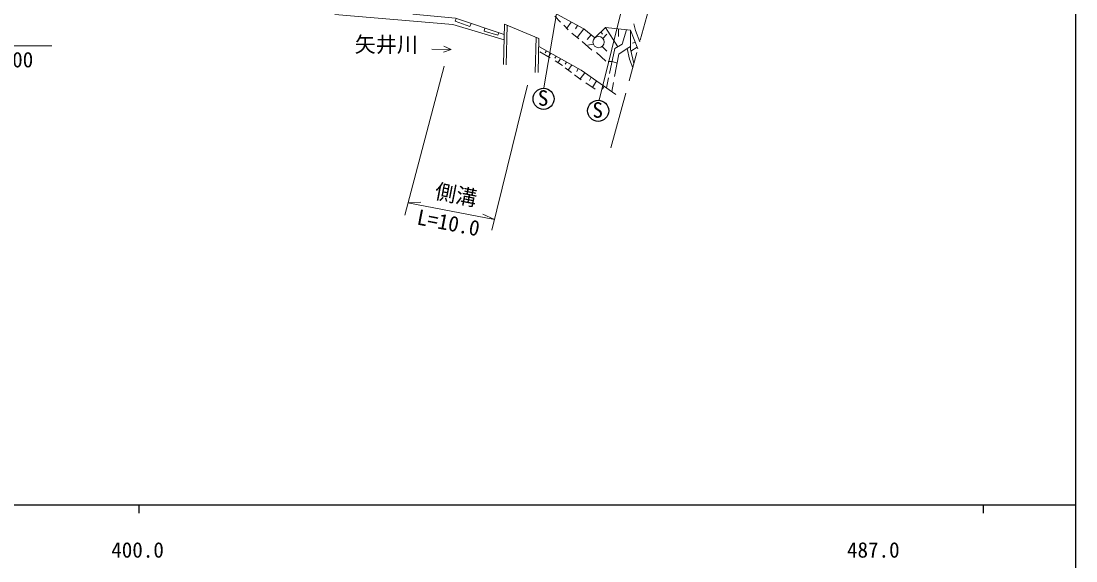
# Model space of a CAD drawing. Units: millimetres, scale not verified. Extents: x 40000 to 680000, y 20000 to 380000.
# Drawn here: x 454048 to 579000, y 198357 to 262312 of the extents above; entities that cross this region are included whole.
import ezdxf
from ezdxf.enums import TextEntityAlignment as Align

# ---------------------------------------------------------------- set-up
doc = ezdxf.new("R2010")
doc.units = ezdxf.units.MM
doc.header["$LTSCALE"] = 1000
doc.linetypes.add('CHAIN', pattern=[18.5, 12, -1.5, 3.5, -1.5])
for name, color, linetype, lineweight in [('M-BGD', 7, 'Continuous', 13), ('M-BMK', 2, 'CHAIN', 13), ('M-STR-HTXT', 7, 'Continuous', 13), ('M-TTL-BAND', 7, 'Continuous', 25)]:
    doc.layers.add(name, color=color, linetype=linetype, lineweight=lineweight)
doc.styles.add('ＭＳ ゴシック', font='')
doc.styles.get('ＭＳ ゴシック').set_extended_font_data('MS Gothic')

msp = doc.modelspace()

# ---------------------------------------------------------------- linework, layer by layer
at = {"layer": 'M-BGD'}
for p, q in [((519809, 277055), (515978, 254388)), ((527937, 274866), (522523, 252946)), ((517272, 262876), (517932, 262191)), ((511310, 261939), (511192, 257181)), ((511310, 261939), (515397, 260257)), ((511642, 261802), (511526, 257130)), ((518337, 261823), (518873, 261275)), ((519217, 262204), (518692, 261460)), ((519962, 261803), (519727, 261386)), ((520724, 261393), (519912, 260380)), ((523261, 261561), (524726, 259273)), ((524824, 261383), (524820, 260485)), ((515065, 260394), (514961, 256205)), ((515397, 260257), (515297, 256217)), ((519306, 260876), (520128, 260203)), ((521570, 260686), (521117, 260134)), ((522713, 261025), (522932, 260749)), ((523416, 260760), (522959, 260262)), ((502695, 259002), (504994, 258960)), ((504994, 258960), (504098, 258628)), ((504994, 258960), (504111, 259324)), ((515515, 258674), (516707, 257959)), ((516273, 258790), (516136, 258541)), ((520493, 259885), (521671, 258876)), ((521164, 259451), (521826, 259593)), ((522879, 259309), (523425, 258741)), ((527041, 259233), (526292, 258733)), ((526797, 259825), (526481, 259715)), ((516800, 258496), (516524, 258068)), ((517414, 258154), (517267, 257920)), ((517296, 257585), (518165, 257043)), ((517942, 257859), (517646, 257366)), ((518651, 257464), (518507, 257222)), ((522203, 258595), (523322, 257576)), ((518501, 256762), (519249, 256211)), ((519285, 257111), (518863, 256496)), ((520056, 256681), (519864, 256354)), ((520272, 255461), (520841, 256180)), ((519607, 255949), (520405, 255363)), ((520941, 254996), (522038, 254242)), ((521586, 255662), (521370, 255271)), ((522219, 255223), (521718, 254461)), ((523633, 255593), (523379, 254417)), ((524213, 255041), (524010, 253978)), ((523111, 254603), (522923, 254249))]:
    msp.add_line(p, q, dxfattribs=at)
for points in [[(491203, 263085), (505188, 261928), (511264, 260102)], [(500460, 263131), (505500, 262643), (511280, 260721)], [(505600, 262610), (505459, 262287), (507192, 261652), (507369, 262022)], [(517078, 263356), (520724, 261393), (521999, 260327), (523261, 261561), (526219, 261225), (527124, 259032)], [(508999, 261480), (508911, 261122), (510538, 260630), (510641, 260934)], [(525763, 261277), (525239, 259593), (524384, 259060), (523740, 256087)], [(526219, 261225), (526233, 258967), (526651, 257293)], [(526643, 262000), (526812, 261187), (527343, 259836)], [(515373, 259292), (520380, 256500), (524516, 253626)], [(525845, 259061), (524856, 258405), (524348, 255745)], [(526231, 259313), (525845, 259061), (526126, 257818), (526505, 256759)], [(524649, 257321), (524052, 257524), (523586, 257527)]]:
    msp.add_lwpolyline(points, dxfattribs=at)
msp.add_circle((522453, 259825), 669, dxfattribs=at)
at = {"layer": 'M-BGD', "lineweight": 25}
for centre in [(515939, 253105), (522407, 251685)]:
    msp.add_circle(centre, 1250, dxfattribs=at)
at = {"layer": 'M-BMK'}
msp.add_line((540276, 307318), (523924, 247284), dxfattribs=at)
at = {"layer": 'M-STR-HTXT'}
for p, q in [((439073, 259369), (457682, 259369)), ((504167, 256958), (499486, 239319)), ((514026, 254711), (509819, 237530)), ((499874, 240782), (501418, 240865)), ((499874, 240782), (510128, 238791)), ((510128, 238791), (508727, 239445))]:
    msp.add_line(p, q, dxfattribs=at)
at = {"layer": 'M-TTL-BAND'}
for p, q in [((579000, 20000), (579000, 370000)), ((40000, 205000), (579000, 205000)), ((468000, 205000), (468000, 204000)), ((568000, 205000), (568000, 204000))]:
    msp.add_line(p, q, dxfattribs=at)

# ---------------------------------------------------------------- texts
at = {"layer": 'M-BGD', "style": 'ＭＳ ゴシック'}
for s, p in [('矢井川', (493562, 258077)), ('S', (515260, 251732)), ('S', (521729, 250312))]:
    msp.add_text(s, height=1833, dxfattribs=at).set_placement(p, align=Align.BOTTOM_LEFT)
at = {"layer": 'M-STR-HTXT', "style": 'ＭＳ ゴシック'}
msp.add_text('L=14.5 φ900', height=1833, dxfattribs=at).set_placement((441122, 256278), align=Align.BOTTOM_LEFT)
for s, p in [('側溝', (502850, 240781)), ('L=10.0', (500727, 237693))]:
    msp.add_text(s, height=1833, rotation=349.006, dxfattribs=at).set_placement(p, align=Align.BOTTOM_LEFT)
at = {"layer": 'M-TTL-BAND', "style": 'ＭＳ ゴシック'}
for s, p in [('400.0', (467844, 198195)), ('487.0', (555000, 198195))]:
    msp.add_text(s, height=1833, dxfattribs=at).set_placement(p, align=Align.BOTTOM_CENTER)

doc.saveas('drawing.dxf')
